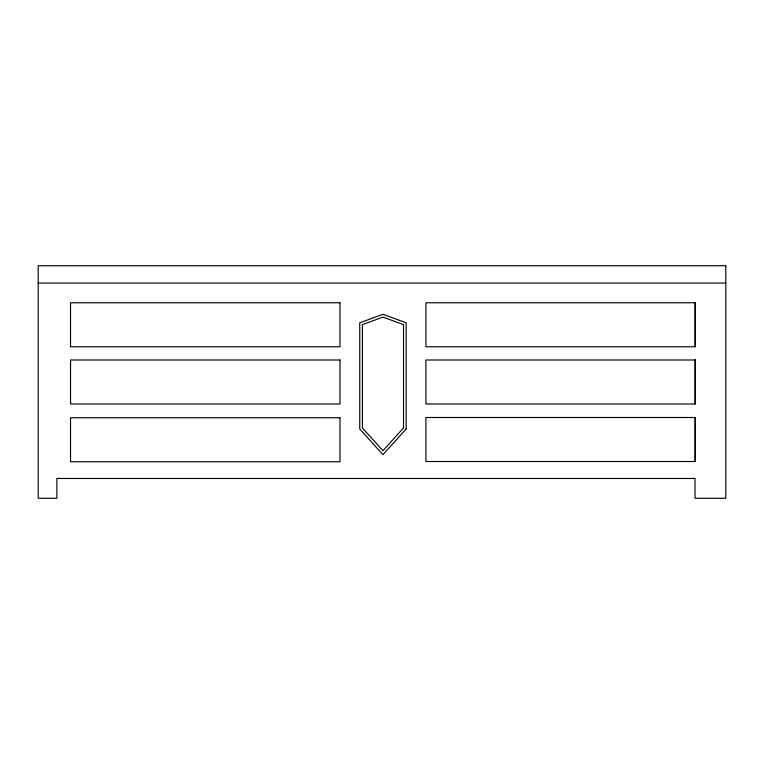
<?xml version="1.0" encoding="UTF-8"?>
<svg xmlns="http://www.w3.org/2000/svg" width="764" height="764" viewBox="0 0 764 764"><rect width="100%" height="100%" fill="white"/><g stroke="black" fill="none" stroke-linecap="round" stroke-linejoin="round"><path stroke-width="1.15" d="M38.2 283.062L725.8 283.062M695.011 302.764L695.011 346.76M695.011 359.997L695.011 403.994M695.011 417.507L695.011 461.504M403.507 427.955L382.955 450.712L362.394 427.955L362.394 324.652L382.955 317.117L403.507 324.652L403.507 427.955M406.161 428.976L382.955 454.675L359.739 428.976L359.739 322.8L382.955 314.291L406.161 322.8L406.161 428.976M725.8 265.748L38.2 265.748L38.2 498.252L56.88 498.252L56.88 478.465L695.011 478.465L695.011 498.252L725.8 498.252L725.8 265.748M339.97 302.764L70.536 302.764L70.536 346.76L339.97 346.76L339.97 302.764M695.364 302.764L425.93 302.764L425.93 346.76L695.364 346.76L695.364 302.764M339.97 359.997L70.536 359.997L70.536 403.994L339.97 403.994L339.97 359.997M695.364 359.997L425.93 359.997L425.93 403.994L695.364 403.994L695.364 359.997M695.364 417.507L425.93 417.507L425.93 461.504L695.364 461.504L695.364 417.507M339.97 417.765L70.536 417.765L70.536 461.762L339.97 461.762L339.97 417.765"/></g></svg>
